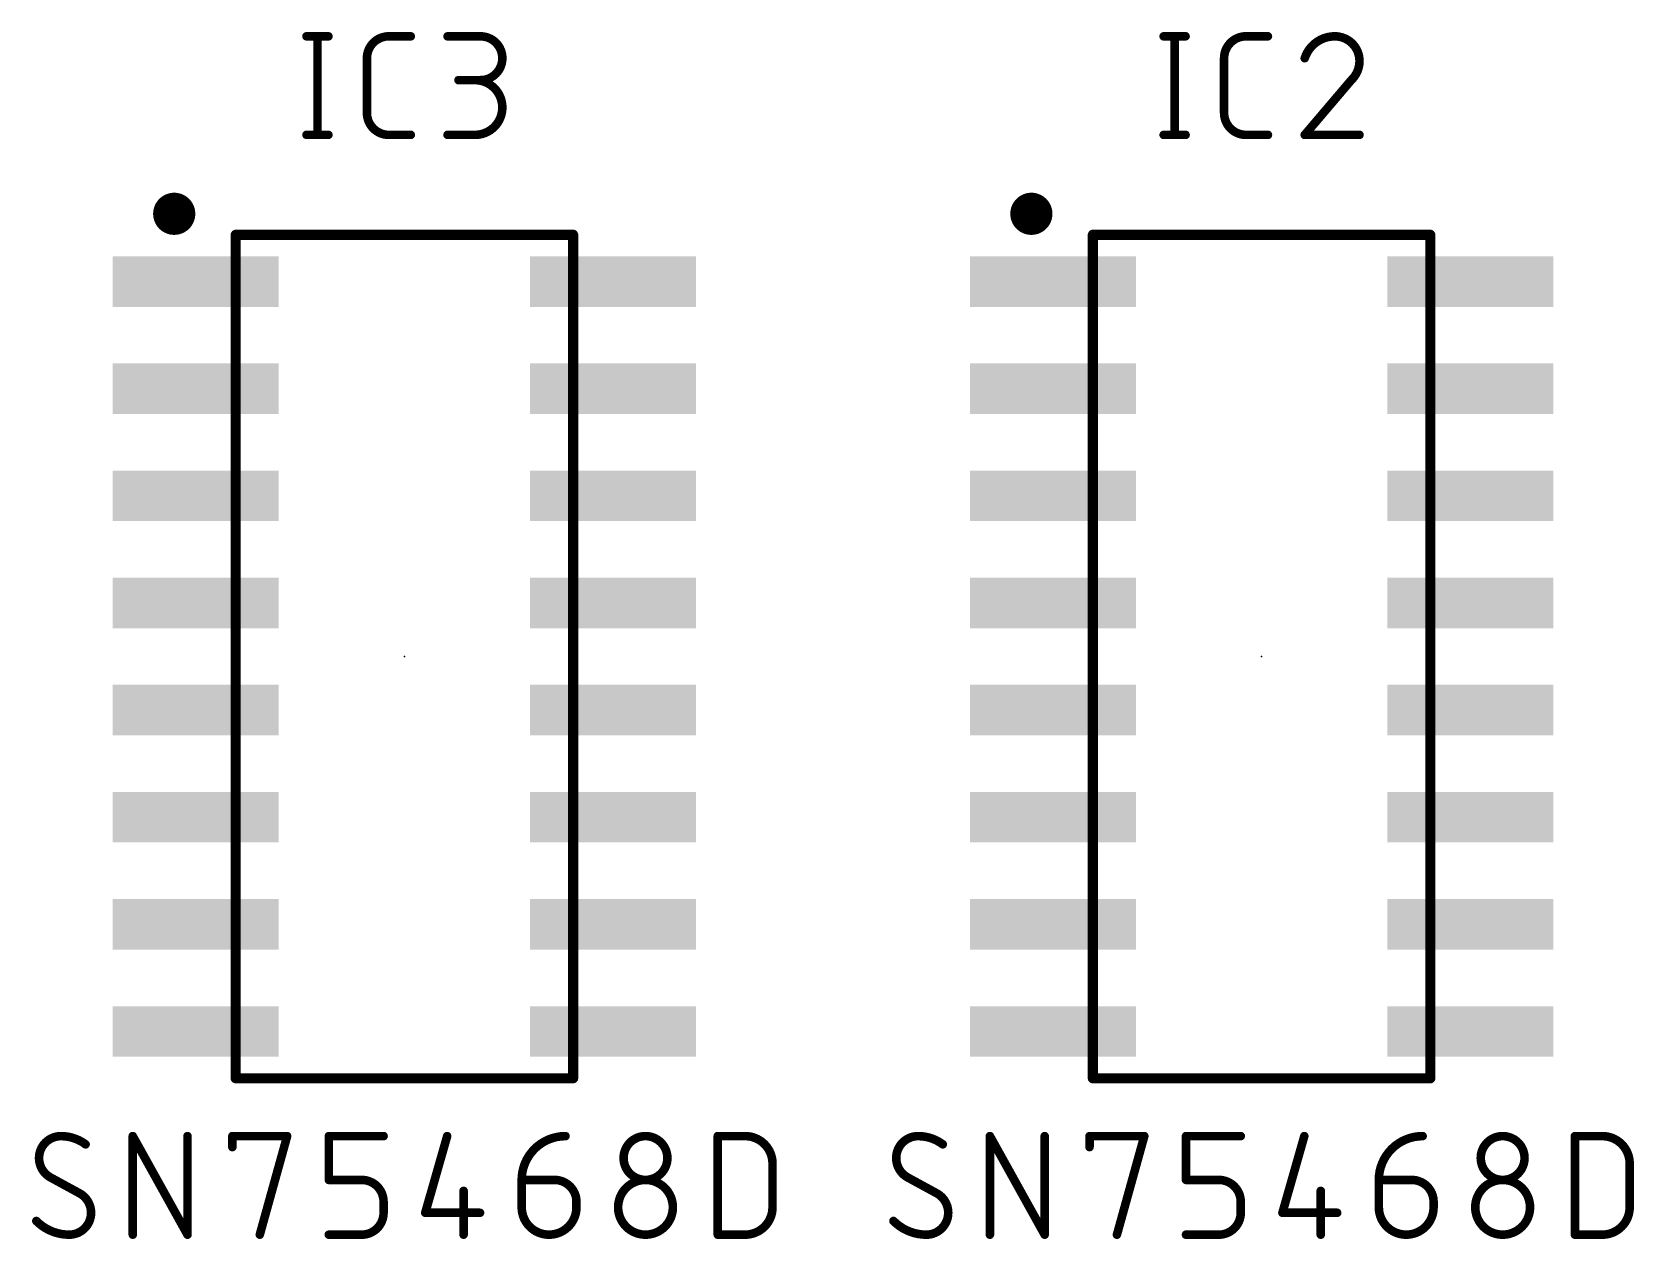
# Model space of a CAD drawing. Extents: x -104 to 160, y 0 to 118.
# Drawn here: x -99.66 to -80.68, y 32.46 to 46.77 of the extents above; entities that cross this region are included whole.
import ezdxf

# ---------------------------------------------------------------- set-up
doc = ezdxf.new("R2010")
doc.units = 0
for name, color, linetype in [('1', 12, 'CONTINUOUS'), ('21', 253, 'CONTINUOUS'), ('23', 53, 'CONTINUOUS'), ('25', 253, 'CONTINUOUS'), ('27', 253, 'CONTINUOUS'), ('51', 253, 'CONTINUOUS')]:
    doc.layers.add(name, color=color, linetype=linetype)

# ---------------------------------------------------------------- blocks, each defined once
blk = doc.blocks.new('RECT')
blk.add_solid([(-0.5, -0.5), (0.5, -0.5), (-0.5, 0.5), (0.5, 0.5)])

msp = doc.modelspace()

# ---------------------------------------------------------------- linework, layer by layer
at = {"layer": '21'}
for points, const_width in [([(-97.9788, 44.4936, 1), (-97.9788, 44.7436, 1), (-97.9788, 44.4936)], 0.25), ([(-87.8188, 44.4936, 1), (-87.8188, 44.7436, 1), (-87.8188, 44.4936)], 0.25), ([(-97.22, 44.37, 1), (-97.28, 44.37)], 0.06), ([(-97.25, 44.4, 1), (-97.25, 44.34)], 0.06), ([(-97.28, 44.3686, 1), (-97.22, 44.3686)], 0.06), ([(-93.22, 44.37, 1), (-93.28, 44.37)], 0.06), ([(-93.28, 44.3686, 1), (-93.22, 44.3686)], 0.06), ([(-93.25, 44.34, 1), (-93.25, 44.4)], 0.06), ([(-87.06, 44.37, 1), (-87.12, 44.37)], 0.06), ([(-87.09, 44.4, 1), (-87.09, 44.34)], 0.06), ([(-87.12, 44.3686, 1), (-87.06, 44.3686)], 0.06), ([(-83.06, 44.37, 1), (-83.12, 44.37)], 0.06), ([(-83.12, 44.3686, 1), (-83.06, 44.3686)], 0.06), ([(-83.09, 44.34, 1), (-83.09, 44.4)], 0.06), ([(-97.22, 34.3714, 1), (-97.28, 34.3714)], 0.06), ([(-97.25, 34.4, 1), (-97.25, 34.34)], 0.06), ([(-97.28, 34.37, 1), (-97.22, 34.37)], 0.06), ([(-93.22, 34.3714, 1), (-93.28, 34.3714)], 0.06), ([(-93.28, 34.37, 1), (-93.22, 34.37)], 0.06), ([(-93.25, 34.34, 1), (-93.25, 34.4)], 0.06), ([(-87.06, 34.3714, 1), (-87.12, 34.3714)], 0.06), ([(-87.09, 34.4, 1), (-87.09, 34.34)], 0.06), ([(-87.12, 34.37, 1), (-87.06, 34.37)], 0.06), ([(-83.06, 34.3714, 1), (-83.12, 34.3714)], 0.06), ([(-83.12, 34.37, 1), (-83.06, 34.37)], 0.06), ([(-83.09, 34.34, 1), (-83.09, 34.4)], 0.06)]:
    msp.add_lwpolyline(points, format="xyb", dxfattribs=dict(at, const_width=const_width))
at = {"layer": '21', "const_width": 0.12}
for points in [[(-97.25, 44.3686), (-97.25, 44.37)], [(-97.25, 44.37), (-93.25, 44.37)], [(-93.25, 44.37), (-93.25, 44.3686)], [(-87.09, 44.3686), (-87.09, 44.37)], [(-87.09, 44.37), (-83.09, 44.37)], [(-83.09, 44.37), (-83.09, 44.3686)], [(-97.25, 34.3714), (-97.25, 34.37)], [(-97.25, 34.37), (-93.25, 34.37)], [(-93.25, 34.37), (-93.25, 34.3714)], [(-87.09, 34.3714), (-87.09, 34.37)], [(-87.09, 34.37), (-83.09, 34.37)], [(-83.09, 34.37), (-83.09, 34.3714)]]:
    msp.add_lwpolyline(points, dxfattribs=at)
at = {"layer": '23'}
for p in [(-95.25, 39.37), (-85.09, 39.37)]:
    msp.add_point(p, dxfattribs=at)
at = {"layer": '25', "const_width": 0.1016}
for points in [[(-96.4106, 46.7228), (-96.151, 46.7228)], [(-96.2808, 46.7228), (-96.2808, 45.5544)], [(-95.4346, 46.7228), (-95.175, 46.7228)], [(-94.7385, 46.7228), (-94.349, 46.7228)], [(-86.2506, 46.7228), (-85.991, 46.7228)], [(-86.1208, 46.7228), (-86.1208, 45.5544)], [(-85.2746, 46.7228), (-85.015, 46.7228)], [(-95.6943, 45.814), (-95.6943, 46.4632)], [(-85.5343, 45.814), (-85.5343, 46.4632)], [(-94.349, 46.2035), (-94.6087, 46.2035)], [(-84.0267, 46.2035), (-84.5785, 45.5544)], [(-96.4106, 45.5544), (-96.151, 45.5544)], [(-95.175, 45.5544), (-95.4346, 45.5544)], [(-94.7385, 45.5544), (-94.4139, 45.5544)], [(-86.2506, 45.5544), (-85.991, 45.5544)], [(-85.015, 45.5544), (-85.2746, 45.5544)], [(-84.5785, 45.5544), (-83.9294, 45.5544)]]:
    msp.add_lwpolyline(points, dxfattribs=at)
at = {"layer": '25'}
for points, const_width in [([(-96.4106, 46.7482, 1), (-96.4106, 46.6974)], 0.0508), ([(-96.2554, 46.7228, 1), (-96.3062, 46.7228)], 0.0508), ([(-96.151, 46.6974, 1), (-96.151, 46.7482)], 0.0508), ([(-95.4346, 46.7228, 0.4142), (-95.6943, 46.4632)], 0.1016), ([(-95.4346, 46.7482, 1), (-95.4346, 46.6974)], 0.0508), ([(-95.4346, 46.6974, 1), (-95.4346, 46.7482)], 0.0508), ([(-95.175, 46.6974, 1), (-95.175, 46.7482)], 0.0508), ([(-94.7385, 46.7482, 1), (-94.7385, 46.6974)], 0.0508), ([(-94.349, 46.2035, 1), (-94.349, 46.7228)], 0.1016), ([(-94.349, 46.7482, 1), (-94.349, 46.6974)], 0.0508), ([(-94.349, 46.6974, 1), (-94.349, 46.7482)], 0.0508), ([(-86.2506, 46.7482, 1), (-86.2506, 46.6974)], 0.0508), ([(-86.0954, 46.7228, 1), (-86.1462, 46.7228)], 0.0508), ([(-85.991, 46.6974, 1), (-85.991, 46.7482)], 0.0508), ([(-85.2746, 46.7228, 0.4142), (-85.5343, 46.4632)], 0.1016), ([(-85.2746, 46.7482, 1), (-85.2746, 46.6974)], 0.0508), ([(-85.2746, 46.6974, 1), (-85.2746, 46.7482)], 0.0508), ([(-85.015, 46.6974, 1), (-85.015, 46.7482)], 0.0508), ([(-84.2215, 46.7228, 0.3252), (-84.5785, 46.4632)], 0.1016), ([(-83.9294, 46.4307, 0.4142), (-84.2215, 46.7228)], 0.1016), ([(-84.2215, 46.7482, 1), (-84.2215, 46.6974)], 0.0508), ([(-84.2215, 46.6974, 1), (-84.2215, 46.7482)], 0.0508), ([(-95.6689, 46.4632, 1), (-95.7197, 46.4632)], 0.0508), ([(-95.7197, 46.4632, 1), (-95.6689, 46.4632)], 0.0508), ([(-85.5089, 46.4632, 1), (-85.5597, 46.4632)], 0.0508), ([(-85.5597, 46.4632, 1), (-85.5089, 46.4632)], 0.0508), ([(-84.6026, 46.471, 1), (-84.5543, 46.4553)], 0.0508), ([(-84.0267, 46.2035, 0.2053), (-83.9294, 46.4307)], 0.1016), ([(-83.904, 46.4307, 1), (-83.9548, 46.4307)], 0.0508), ([(-83.9548, 46.4307, 1), (-83.904, 46.4307)], 0.0508), ([(-94.6087, 46.2289, 1), (-94.6087, 46.1781)], 0.0508), ([(-94.4139, 45.5544, 1), (-94.4139, 46.2035)], 0.1016), ([(-94.4139, 46.2289, 1), (-94.4139, 46.1781)], 0.0508), ([(-94.349, 46.2289, 1), (-94.349, 46.1781)], 0.0508), ([(-94.349, 46.1781, 1), (-94.349, 46.2289)], 0.0508), ([(-84.0442, 46.2219, 1), (-84.0092, 46.1851)], 0.0508), ([(-84.0074, 46.1871, 1), (-84.0461, 46.22)], 0.0508), ([(-95.6943, 45.814, 0.4142), (-95.4346, 45.5544)], 0.1016), ([(-95.6689, 45.814, 1), (-95.7197, 45.814)], 0.0508), ([(-95.7197, 45.814, 1), (-95.6689, 45.814)], 0.0508), ([(-85.5343, 45.814, 0.4142), (-85.2746, 45.5544)], 0.1016), ([(-85.5089, 45.814, 1), (-85.5597, 45.814)], 0.0508), ([(-85.5597, 45.814, 1), (-85.5089, 45.814)], 0.0508), ([(-96.4106, 45.5798, 1), (-96.4106, 45.529)], 0.0508), ([(-96.3062, 45.5544, 1), (-96.2554, 45.5544)], 0.0508), ([(-96.151, 45.529, 1), (-96.151, 45.5798)], 0.0508), ([(-95.4346, 45.5798, 1), (-95.4346, 45.529)], 0.0508), ([(-95.4346, 45.529, 1), (-95.4346, 45.5798)], 0.0508), ([(-95.175, 45.529, 1), (-95.175, 45.5798)], 0.0508), ([(-94.7385, 45.5798, 1), (-94.7385, 45.529)], 0.0508), ([(-94.4139, 45.5798, 1), (-94.4139, 45.529)], 0.0508), ([(-94.4139, 45.529, 1), (-94.4139, 45.5798)], 0.0508), ([(-86.2506, 45.5798, 1), (-86.2506, 45.529)], 0.0508), ([(-86.1462, 45.5544, 1), (-86.0954, 45.5544)], 0.0508), ([(-85.991, 45.529, 1), (-85.991, 45.5798)], 0.0508), ([(-85.2746, 45.5798, 1), (-85.2746, 45.529)], 0.0508), ([(-85.2746, 45.529, 1), (-85.2746, 45.5798)], 0.0508), ([(-85.015, 45.529, 1), (-85.015, 45.5798)], 0.0508), ([(-84.5785, 45.5798, 1), (-84.5785, 45.529)], 0.0508), ([(-84.5978, 45.5709, 1), (-84.5591, 45.5379)], 0.0508), ([(-83.9294, 45.529, 1), (-83.9294, 45.5798)], 0.0508)]:
    msp.add_lwpolyline(points, format="xyb", dxfattribs=dict(at, const_width=const_width))
at = {"layer": '27'}
for points, const_width in [([(-99.321, 33.6842, 0.4142), (-99.5807, 33.4246)], 0.1016), ([(-99.0289, 33.5868, 0.1623), (-99.321, 33.6842)], 0.1016), ([(-99.321, 33.7096, 1), (-99.321, 33.6588)], 0.0508), ([(-99.321, 33.6588, 1), (-99.321, 33.7096)], 0.0508), ([(-99.0442, 33.5665, 1), (-99.0137, 33.6072)], 0.0508), ([(-98.4479, 33.6965, 1), (-98.4924, 33.6719)], 0.0508), ([(-98.4447, 33.6842, 1), (-98.4955, 33.6842)], 0.0508), ([(-97.7956, 33.6842, 1), (-97.8464, 33.6842)], 0.0508), ([(-97.2636, 33.6842, 1), (-97.3145, 33.6842)], 0.0508), ([(-97.2891, 33.7096, 1), (-97.2891, 33.6588)], 0.0508), ([(-96.6155, 33.6774, 1), (-96.6644, 33.691)], 0.0508), ([(-96.6399, 33.6588, 1), (-96.6399, 33.7096)], 0.0508), ([(-96.1207, 33.6842, 1), (-96.1715, 33.6842)], 0.0508), ([(-96.1461, 33.7096, 1), (-96.1461, 33.6588)], 0.0508), ([(-95.4969, 33.6588, 1), (-95.4969, 33.7096)], 0.0508), ([(-94.719, 33.6772, 1), (-94.7678, 33.6912)], 0.0508), ([(-93.3408, 33.6842, 0.4142), (-93.8601, 33.1649)], 0.1016), ([(-93.3408, 33.6588, 1), (-93.3408, 33.7096)], 0.0508), ([(-92.1329, 33.4246, 1), (-92.6522, 33.4246)], 0.1016), ([(-91.5106, 33.6842, 1), (-91.5614, 33.6842)], 0.0508), ([(-91.536, 33.7096, 1), (-91.536, 33.6588)], 0.0508), ([(-90.8869, 33.3596, 0.4142), (-91.2114, 33.6842)], 0.1016), ([(-91.2114, 33.7096, 1), (-91.2114, 33.6588)], 0.0508), ([(-91.2114, 33.6588, 1), (-91.2114, 33.7096)], 0.0508), ([(-89.161, 33.6842, 0.4142), (-89.4207, 33.4246)], 0.1016), ([(-88.8689, 33.5868, 0.1623), (-89.161, 33.6842)], 0.1016), ([(-89.161, 33.7096, 1), (-89.161, 33.6588)], 0.0508), ([(-89.161, 33.6588, 1), (-89.161, 33.7096)], 0.0508), ([(-88.8842, 33.5665, 1), (-88.8537, 33.6072)], 0.0508), ([(-88.2879, 33.6965, 1), (-88.3324, 33.6719)], 0.0508), ([(-88.2847, 33.6842, 1), (-88.3355, 33.6842)], 0.0508), ([(-87.6356, 33.6842, 1), (-87.6864, 33.6842)], 0.0508), ([(-87.1037, 33.6842, 1), (-87.1545, 33.6842)], 0.0508), ([(-87.1291, 33.7096, 1), (-87.1291, 33.6588)], 0.0508), ([(-86.4555, 33.6774, 1), (-86.5044, 33.691)], 0.0508), ([(-86.4799, 33.6588, 1), (-86.4799, 33.7096)], 0.0508), ([(-85.9607, 33.6842, 1), (-86.0115, 33.6842)], 0.0508), ([(-85.9861, 33.7096, 1), (-85.9861, 33.6588)], 0.0508), ([(-85.3369, 33.6588, 1), (-85.3369, 33.7096)], 0.0508), ([(-84.559, 33.6772, 1), (-84.6078, 33.6912)], 0.0508), ([(-83.1808, 33.6842, 0.4142), (-83.7001, 33.1649)], 0.1016), ([(-83.1808, 33.6588, 1), (-83.1808, 33.7096)], 0.0508), ([(-81.9729, 33.4246, 1), (-82.4922, 33.4246)], 0.1016), ([(-81.3506, 33.6842, 1), (-81.4014, 33.6842)], 0.0508), ([(-81.376, 33.7096, 1), (-81.376, 33.6588)], 0.0508), ([(-80.7269, 33.3596, 0.4142), (-81.0514, 33.6842)], 0.1016), ([(-81.0514, 33.7096, 1), (-81.0514, 33.6588)], 0.0508), ([(-81.0514, 33.6588, 1), (-81.0514, 33.7096)], 0.0508), ([(-99.5807, 33.4246, 0.2656), (-99.4509, 33.1974)], 0.1016), ([(-99.5553, 33.4246, 1), (-99.6061, 33.4246)], 0.0508), ([(-99.6061, 33.4246, 1), (-99.5553, 33.4246)], 0.0508), ([(-97.3145, 33.5544, 1), (-97.2636, 33.5544)], 0.0508), ([(-92.6522, 33.4246, 1), (-92.1329, 33.4246)], 0.1016), ([(-92.6268, 33.4246, 1), (-92.6776, 33.4246)], 0.0508), ([(-92.6776, 33.4246, 1), (-92.6268, 33.4246)], 0.0508), ([(-92.1075, 33.4246, 1), (-92.1583, 33.4246)], 0.0508), ([(-92.1583, 33.4246, 1), (-92.1075, 33.4246)], 0.0508), ([(-89.4207, 33.4246, 0.2656), (-89.2909, 33.1974)], 0.1016), ([(-89.3953, 33.4246, 1), (-89.4461, 33.4246)], 0.0508), ([(-89.4461, 33.4246, 1), (-89.3953, 33.4246)], 0.0508), ([(-87.1545, 33.5544, 1), (-87.1037, 33.5544)], 0.0508), ([(-82.4922, 33.4246, 1), (-81.9729, 33.4246)], 0.1016), ([(-82.4668, 33.4246, 1), (-82.5176, 33.4246)], 0.0508), ([(-82.5176, 33.4246, 1), (-82.4668, 33.4246)], 0.0508), ([(-81.9475, 33.4246, 1), (-81.9983, 33.4246)], 0.0508), ([(-81.9983, 33.4246, 1), (-81.9475, 33.4246)], 0.0508), ([(-99.4387, 33.2197, 1), (-99.463, 33.1751)], 0.0508), ([(-99.4638, 33.1755, 1), (-99.438, 33.2192)], 0.0508), ([(-90.8615, 33.3596, 1), (-90.9123, 33.3596)], 0.0508), ([(-90.9123, 33.3596, 1), (-90.8615, 33.3596)], 0.0508), ([(-89.2787, 33.2197, 1), (-89.303, 33.1751)], 0.0508), ([(-89.3038, 33.1755, 1), (-89.278, 33.2192)], 0.0508), ([(-80.7015, 33.3596, 1), (-80.7523, 33.3596)], 0.0508), ([(-80.7523, 33.3596, 1), (-80.7015, 33.3596)], 0.0508), ([(-98.964, 32.7754, 0.2656), (-99.0939, 33.0026)], 0.1016), ([(-99.081, 33.0245, 1), (-99.1068, 32.9807)], 0.0508), ([(-99.106, 32.9803, 1), (-99.0817, 33.0249)], 0.0508), ([(-96.1461, 33.1903, 1), (-96.1461, 33.1395)], 0.0508), ([(-96.1715, 33.1649, 1), (-96.1207, 33.1649)], 0.0508), ([(-95.4969, 32.9053, 0.4142), (-95.7566, 33.1649)], 0.1016), ([(-95.7566, 33.1903, 1), (-95.7566, 33.1395)], 0.0508), ([(-95.7566, 33.1395, 1), (-95.7566, 33.1903)], 0.0508), ([(-94.5233, 33.0351, 1), (-94.5741, 33.0351)], 0.0508), ([(-93.8601, 33.1903, 1), (-93.8601, 33.1395)], 0.0508), ([(-93.8347, 33.1649, 1), (-93.8855, 33.1649)], 0.0508), ([(-93.8855, 33.1649, 1), (-93.8347, 33.1649)], 0.0508), ([(-93.211, 32.9053, 0.4142), (-93.4706, 33.1649)], 0.1016), ([(-93.4706, 33.1903, 1), (-93.4706, 33.1395)], 0.0508), ([(-93.4706, 33.1395, 1), (-93.4706, 33.1903)], 0.0508), ([(-92.068, 32.8404, 1), (-92.7171, 32.8404)], 0.1016), ([(-88.804, 32.7754, 0.2656), (-88.9339, 33.0026)], 0.1016), ([(-88.921, 33.0245, 1), (-88.9468, 32.9807)], 0.0508), ([(-88.946, 32.9803, 1), (-88.9217, 33.0249)], 0.0508), ([(-85.9861, 33.1903, 1), (-85.9861, 33.1395)], 0.0508), ([(-86.0115, 33.1649, 1), (-85.9607, 33.1649)], 0.0508), ([(-85.3369, 32.9053, 0.4142), (-85.5966, 33.1649)], 0.1016), ([(-85.5966, 33.1903, 1), (-85.5966, 33.1395)], 0.0508), ([(-85.5966, 33.1395, 1), (-85.5966, 33.1903)], 0.0508), ([(-84.3633, 33.0351, 1), (-84.4141, 33.0351)], 0.0508), ([(-83.7001, 33.1903, 1), (-83.7001, 33.1395)], 0.0508), ([(-83.6747, 33.1649, 1), (-83.7255, 33.1649)], 0.0508), ([(-83.7255, 33.1649, 1), (-83.6747, 33.1649)], 0.0508), ([(-83.051, 32.9053, 0.4142), (-83.3106, 33.1649)], 0.1016), ([(-83.3106, 33.1903, 1), (-83.3106, 33.1395)], 0.0508), ([(-83.3106, 33.1395, 1), (-83.3106, 33.1903)], 0.0508), ([(-81.9079, 32.8404, 1), (-82.5571, 32.8404)], 0.1016), ([(-95.4715, 32.9053, 1), (-95.5223, 32.9053)], 0.0508), ([(-95.5223, 32.9053, 1), (-95.4715, 32.9053)], 0.0508), ([(-93.8601, 32.8404, 1), (-93.211, 32.8404)], 0.1016), ([(-93.8347, 32.8404, 1), (-93.8855, 32.8404)], 0.0508), ([(-93.8855, 32.8404, 1), (-93.8347, 32.8404)], 0.0508), ([(-93.1856, 32.9053, 1), (-93.2364, 32.9053)], 0.0508), ([(-93.2364, 32.9053, 1), (-93.1856, 32.9053)], 0.0508), ([(-93.1856, 32.8404, 1), (-93.2364, 32.8404)], 0.0508), ([(-93.2364, 32.8404, 1), (-93.1856, 32.8404)], 0.0508), ([(-92.7171, 32.8404, 1), (-92.068, 32.8404)], 0.1016), ([(-92.6917, 32.8404, 1), (-92.7425, 32.8404)], 0.0508), ([(-92.7425, 32.8404, 1), (-92.6917, 32.8404)], 0.0508), ([(-92.0426, 32.8404, 1), (-92.0934, 32.8404)], 0.0508), ([(-92.0934, 32.8404, 1), (-92.0426, 32.8404)], 0.0508), ([(-91.2114, 32.5158, 0.4142), (-90.8869, 32.8404)], 0.1016), ([(-90.8615, 32.8404, 1), (-90.9123, 32.8404)], 0.0508), ([(-90.9123, 32.8404, 1), (-90.8615, 32.8404)], 0.0508), ([(-85.3115, 32.9053, 1), (-85.3623, 32.9053)], 0.0508), ([(-85.3623, 32.9053, 1), (-85.3115, 32.9053)], 0.0508), ([(-83.7001, 32.8404, 1), (-83.051, 32.8404)], 0.1016), ([(-83.6747, 32.8404, 1), (-83.7255, 32.8404)], 0.0508), ([(-83.7255, 32.8404, 1), (-83.6747, 32.8404)], 0.0508), ([(-83.0255, 32.9053, 1), (-83.0764, 32.9053)], 0.0508), ([(-83.0764, 32.9053, 1), (-83.0255, 32.9053)], 0.0508), ([(-83.0255, 32.8404, 1), (-83.0764, 32.8404)], 0.0508), ([(-83.0764, 32.8404, 1), (-83.0255, 32.8404)], 0.0508), ([(-82.5571, 32.8404, 1), (-81.908, 32.8404)], 0.1016), ([(-82.5317, 32.8404, 1), (-82.5825, 32.8404)], 0.0508), ([(-82.5825, 32.8404, 1), (-82.5317, 32.8404)], 0.0508), ([(-81.8826, 32.8404, 1), (-81.9334, 32.8404)], 0.0508), ([(-81.9334, 32.8404, 1), (-81.8825, 32.8404)], 0.0508), ([(-81.0514, 32.5158, 0.4142), (-80.7269, 32.8404)], 0.1016), ([(-80.7015, 32.8404, 1), (-80.7523, 32.8404)], 0.0508), ([(-80.7523, 32.8404, 1), (-80.7015, 32.8404)], 0.0508), ([(-99.5951, 32.696, 1), (-99.6312, 32.6602)], 0.0508), ([(-99.6131, 32.6781, 0.2), (-99.2237, 32.5158)], 0.1016), ([(-99.2237, 32.5158, 0.4142), (-98.964, 32.7754)], 0.1016), ([(-98.9386, 32.7754, 1), (-98.9894, 32.7754)], 0.0508), ([(-98.9894, 32.7754, 1), (-98.9386, 32.7754)], 0.0508), ([(-95.7566, 32.5158, 0.4142), (-95.4969, 32.7754)], 0.1016), ([(-95.4715, 32.7754, 1), (-95.5223, 32.7754)], 0.0508), ([(-95.5223, 32.7754, 1), (-95.4715, 32.7754)], 0.0508), ([(-95.0031, 32.8008, 1), (-95.0031, 32.75)], 0.0508), ([(-95.0275, 32.7824, 1), (-94.9786, 32.7685)], 0.0508), ([(-94.3539, 32.75, 1), (-94.3539, 32.8008)], 0.0508), ([(-89.4351, 32.696, 1), (-89.4712, 32.6602)], 0.0508), ([(-89.4531, 32.6781, 0.2), (-89.0637, 32.5158)], 0.1016), ([(-89.0637, 32.5158, 0.4142), (-88.804, 32.7754)], 0.1016), ([(-88.7786, 32.7754, 1), (-88.8294, 32.7754)], 0.0508), ([(-88.8294, 32.7754, 1), (-88.7786, 32.7754)], 0.0508), ([(-85.5966, 32.5158, 0.4142), (-85.3369, 32.7754)], 0.1016), ([(-85.3115, 32.7754, 1), (-85.3623, 32.7754)], 0.0508), ([(-85.3623, 32.7754, 1), (-85.3115, 32.7754)], 0.0508), ([(-84.8431, 32.8008, 1), (-84.8431, 32.75)], 0.0508), ([(-84.8675, 32.7824, 1), (-84.8186, 32.7685)], 0.0508), ([(-84.1939, 32.75, 1), (-84.1939, 32.8008)], 0.0508), ([(-99.2237, 32.5412, 1), (-99.2237, 32.4904)], 0.0508), ([(-99.2237, 32.4904, 1), (-99.2237, 32.5412)], 0.0508), ([(-98.4955, 32.5158, 1), (-98.4447, 32.5158)], 0.0508), ([(-97.8464, 32.5158, 1), (-97.7956, 32.5158)], 0.0508), ([(-97.8432, 32.5035, 1), (-97.7988, 32.5281)], 0.0508), ([(-96.989, 32.5226, 1), (-96.94, 32.509)], 0.0508), ([(-96.1461, 32.5412, 1), (-96.1461, 32.4904)], 0.0508), ([(-95.7566, 32.5412, 1), (-95.7566, 32.4904)], 0.0508), ([(-95.7566, 32.4904, 1), (-95.7566, 32.5412)], 0.0508), ([(-94.5741, 32.5158, 1), (-94.5233, 32.5158)], 0.0508), ([(-91.536, 32.5412, 1), (-91.536, 32.4904)], 0.0508), ([(-91.5614, 32.5158, 1), (-91.5106, 32.5158)], 0.0508), ([(-91.2114, 32.5412, 1), (-91.2114, 32.4904)], 0.0508), ([(-91.2114, 32.4904, 1), (-91.2114, 32.5412)], 0.0508), ([(-89.0637, 32.5412, 1), (-89.0637, 32.4904)], 0.0508), ([(-89.0637, 32.4904, 1), (-89.0637, 32.5412)], 0.0508), ([(-88.3355, 32.5158, 1), (-88.2847, 32.5158)], 0.0508), ([(-87.6864, 32.5158, 1), (-87.6356, 32.5158)], 0.0508), ([(-87.6832, 32.5035, 1), (-87.6388, 32.5281)], 0.0508), ([(-86.829, 32.5226, 1), (-86.78, 32.509)], 0.0508), ([(-85.9861, 32.5412, 1), (-85.9861, 32.4904)], 0.0508), ([(-85.5966, 32.5412, 1), (-85.5966, 32.4904)], 0.0508), ([(-85.5966, 32.4904, 1), (-85.5966, 32.5412)], 0.0508), ([(-84.4141, 32.5158, 1), (-84.3633, 32.5158)], 0.0508), ([(-81.376, 32.5412, 1), (-81.376, 32.4904)], 0.0508), ([(-81.4014, 32.5158, 1), (-81.3506, 32.5158)], 0.0508), ([(-81.0514, 32.5412, 1), (-81.0514, 32.4904)], 0.0508), ([(-81.0514, 32.4904, 1), (-81.0514, 32.5412)], 0.0508)]:
    msp.add_lwpolyline(points, format="xyb", dxfattribs=dict(at, const_width=const_width))
at = {"layer": '27', "const_width": 0.1016}
for points in [[(-98.4701, 32.5158), (-98.4701, 33.6842)], [(-98.4701, 33.6842), (-97.821, 32.5158)], [(-97.821, 32.5158), (-97.821, 33.6842)], [(-97.2891, 33.5544), (-97.2891, 33.6842)], [(-97.2891, 33.6842), (-96.6399, 33.6842)], [(-96.6399, 33.6842), (-96.9645, 32.5158)], [(-96.1461, 33.1649), (-96.1461, 33.6842)], [(-96.1461, 33.6842), (-95.4969, 33.6842)], [(-94.7434, 33.6842), (-95.0031, 32.7754)], [(-91.536, 32.5158), (-91.536, 33.6842)], [(-91.536, 33.6842), (-91.2114, 33.6842)], [(-88.3101, 32.5158), (-88.3101, 33.6842)], [(-88.3101, 33.6842), (-87.661, 32.5158)], [(-87.661, 32.5158), (-87.661, 33.6842)], [(-87.1291, 33.5544), (-87.1291, 33.6842)], [(-87.1291, 33.6842), (-86.4799, 33.6842)], [(-86.4799, 33.6842), (-86.8045, 32.5158)], [(-85.9861, 33.1649), (-85.9861, 33.6842)], [(-85.9861, 33.6842), (-85.3369, 33.6842)], [(-84.5834, 33.6842), (-84.8431, 32.7754)], [(-81.376, 32.5158), (-81.376, 33.6842)], [(-81.376, 33.6842), (-81.0514, 33.6842)], [(-99.0939, 33.0026), (-99.4509, 33.1974)], [(-90.8869, 33.3596), (-90.8869, 32.8404)], [(-88.9339, 33.0026), (-89.2909, 33.1974)], [(-80.7269, 33.3596), (-80.7269, 32.8404)], [(-95.7566, 33.1649), (-96.1461, 33.1649)], [(-94.5487, 33.0351), (-94.5487, 32.5158)], [(-93.8601, 33.1649), (-93.4706, 33.1649)], [(-93.8601, 32.8404), (-93.8601, 33.1649)], [(-85.5966, 33.1649), (-85.9861, 33.1649)], [(-84.3887, 33.0351), (-84.3887, 32.5158)], [(-83.7001, 33.1649), (-83.3106, 33.1649)], [(-83.7001, 32.8404), (-83.7001, 33.1649)], [(-95.4969, 32.7754), (-95.4969, 32.9053)], [(-93.211, 32.9053), (-93.211, 32.8404)], [(-85.3369, 32.7754), (-85.3369, 32.9053)], [(-83.051, 32.9053), (-83.051, 32.8404)], [(-95.0031, 32.7754), (-94.3539, 32.7754)], [(-84.8431, 32.7754), (-84.1939, 32.7754)], [(-96.1461, 32.5158), (-95.7566, 32.5158)], [(-91.2114, 32.5158), (-91.536, 32.5158)], [(-85.9861, 32.5158), (-85.5966, 32.5158)], [(-81.0514, 32.5158), (-81.376, 32.5158)]]:
    msp.add_lwpolyline(points, dxfattribs=at)
at = {"layer": '51', "const_width": 0.12}
for points in [[(-97.25, 34.37), (-97.25, 44.37)], [(-97.25, 44.37), (-93.25, 44.37)], [(-93.25, 44.37), (-93.25, 34.37)], [(-87.09, 34.37), (-87.09, 44.37)], [(-87.09, 44.37), (-83.09, 44.37)], [(-83.09, 44.37), (-83.09, 34.37)], [(-93.25, 34.37), (-97.25, 34.37)], [(-83.09, 34.37), (-87.09, 34.37)]]:
    msp.add_lwpolyline(points, dxfattribs=at)
at = {"layer": '51', "const_width": 0.06}
for points in [[(-97.22, 44.37, 1), (-97.28, 44.37)], [(-97.25, 44.4, 1), (-97.25, 44.34)], [(-93.22, 44.37, 1), (-93.28, 44.37)], [(-93.25, 44.34, 1), (-93.25, 44.4)], [(-87.06, 44.37, 1), (-87.12, 44.37)], [(-87.09, 44.4, 1), (-87.09, 44.34)], [(-83.06, 44.37, 1), (-83.12, 44.37)], [(-83.09, 44.34, 1), (-83.09, 44.4)], [(-97.25, 34.4, 1), (-97.25, 34.34)], [(-97.28, 34.37, 1), (-97.22, 34.37)], [(-93.28, 34.37, 1), (-93.22, 34.37)], [(-93.25, 34.34, 1), (-93.25, 34.4)], [(-87.09, 34.4, 1), (-87.09, 34.34)], [(-87.12, 34.37, 1), (-87.06, 34.37)], [(-83.12, 34.37, 1), (-83.06, 34.37)], [(-83.09, 34.34, 1), (-83.09, 34.4)]]:
    msp.add_lwpolyline(points, format="xyb", dxfattribs=at)

# ---------------------------------------------------------------- block references
at = {"layer": '1', "xscale": 1.9685, "yscale": 0.5991}
for p in [(-97.7234, 43.815), (-92.7766, 43.815), (-87.5634, 43.815), (-82.6166, 43.815), (-97.7234, 42.545), (-92.7766, 42.545), (-87.5634, 42.545), (-82.6166, 42.545), (-97.7234, 41.275), (-92.7766, 41.275), (-87.5634, 41.275), (-82.6166, 41.275), (-97.7234, 40.005), (-92.7766, 40.005), (-87.5634, 40.005), (-82.6166, 40.005), (-97.7234, 38.735), (-92.7766, 38.735), (-87.5634, 38.735), (-82.6166, 38.735), (-97.7234, 37.465), (-92.7766, 37.465), (-87.5634, 37.465), (-82.6166, 37.465), (-97.7234, 36.195), (-92.7766, 36.195), (-87.5634, 36.195), (-82.6166, 36.195), (-97.7234, 34.925), (-92.7766, 34.925), (-87.5634, 34.925), (-82.6166, 34.925)]:
    msp.add_blockref('RECT', p, dxfattribs=at)

doc.saveas('drawing.dxf')
